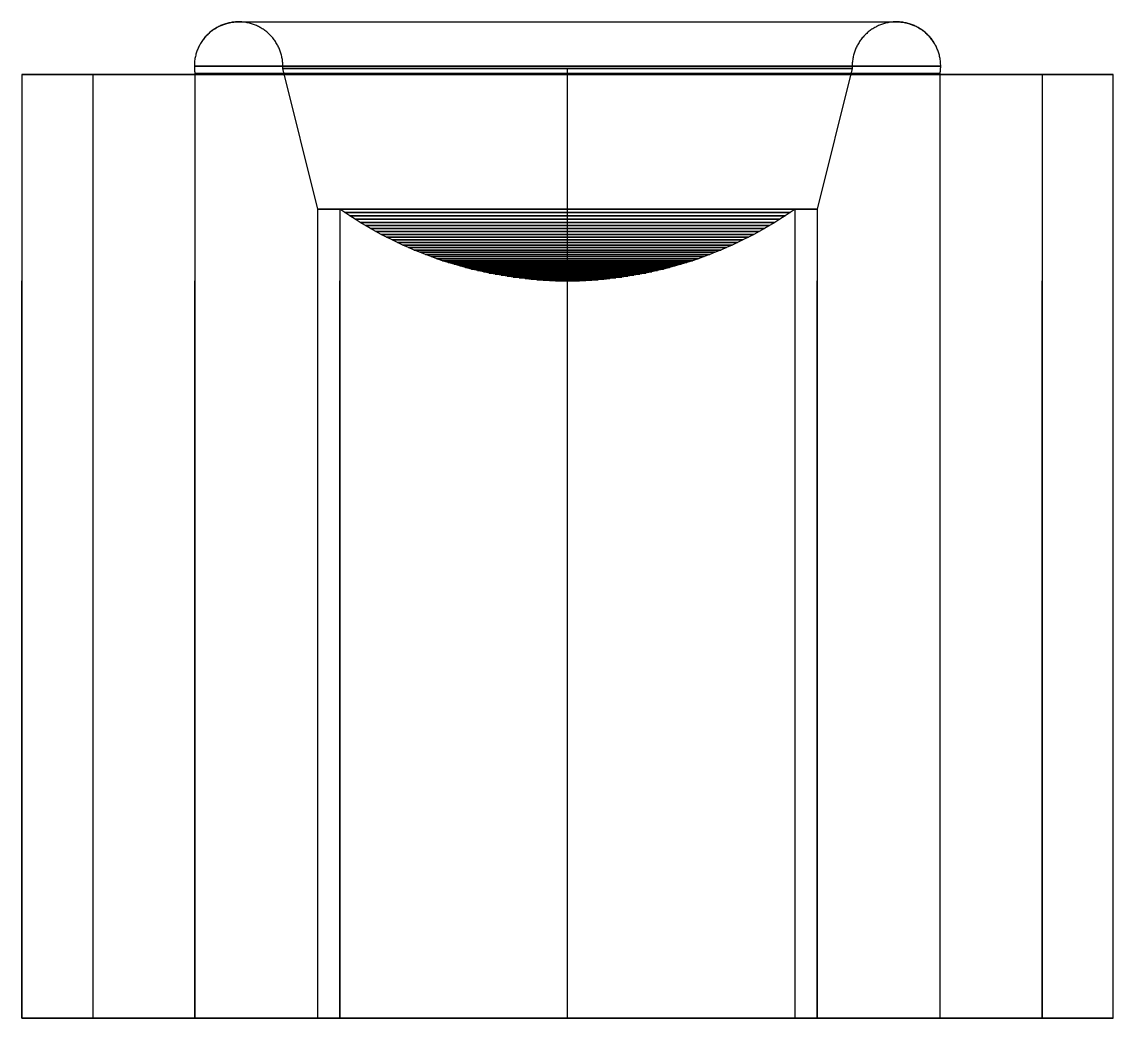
# Model space of a CAD drawing. Header units: inches. Extents: x -936 to 127, y -932 to 840.
# Drawn here: x -805.8 to -514.5, y -932.1 to -666.1 of the extents above; entities that cross this region are included whole.
import ezdxf

# ---------------------------------------------------------------- set-up
doc = ezdxf.new("R2010")
doc.units = ezdxf.units.IN
doc.header["$MEASUREMENT"] = 0

# ---------------------------------------------------------------- blocks, each defined once
blk = doc.blocks.new('A$C220E3DB9')
at = {"linetype": 'Continuous', "extrusion": (2.43682e-22, 1, 5.22872e-06)}
for p, q in [((317.13, 19.15), (307.76, 56.72)), ((383.78, 19.15), (383.78, 56.72)), ((459.8, 56.72), (450.43, 19.15)), ((238.11, 55.12), (238.11, -196.85)), ((257.11, 55.12), (238.11, 55.12)), ((257.11, -196.85), (257.11, 55.12)), ((284.33, 55.33), (284.33, -196.85)), ((483.23, -196.85), (483.23, 55.33)), ((529.45, 55.12), (510.45, 55.12)), ((510.45, 55.12), (510.45, -196.85)), ((529.45, -196.85), (529.45, 55.12)), ((317.13, -196.85), (317.13, 19.15)), ((324.37, 18.24), (323.04, 19.15)), ((323.04, 19.15), (323.04, -196.85)), ((325.71, 17.34), (324.37, 18.24)), ((383.78, 18.24), (383.78, 19.15)), ((383.78, 17.34), (383.78, 18.24)), ((443.19, 18.24), (441.85, 17.34)), ((444.53, 19.15), (443.19, 18.24)), ((444.53, -196.85), (444.53, 19.15)), ((450.43, 19.15), (450.43, -196.85)), ((327.07, 16.46), (325.71, 17.34)), ((328.45, 15.61), (327.07, 16.46)), ((329.83, 14.77), (328.45, 15.61)), ((331.23, 13.96), (329.83, 14.77)), ((383.78, 16.46), (383.78, 17.34)), ((383.78, 15.61), (383.78, 16.46)), ((383.78, 14.77), (383.78, 15.61)), ((383.78, 13.96), (383.78, 14.77)), ((437.73, 14.77), (436.33, 13.96)), ((439.12, 15.61), (437.73, 14.77)), ((440.49, 16.46), (439.12, 15.61)), ((441.85, 17.34), (440.49, 16.46)), ((332.64, 13.17), (331.23, 13.96)), ((334.06, 12.4), (332.64, 13.17)), ((335.5, 11.65), (334.06, 12.4)), ((383.78, 13.17), (383.78, 13.96)), ((383.78, 12.4), (383.78, 13.17)), ((383.78, 11.65), (383.78, 12.4)), ((433.5, 12.4), (432.07, 11.65)), ((434.92, 13.17), (433.5, 12.4)), ((436.33, 13.96), (434.92, 13.17)), ((336.94, 10.92), (335.5, 11.65)), ((338.4, 10.22), (336.94, 10.92)), ((339.86, 9.54), (338.4, 10.22)), ((341.34, 8.88), (339.86, 9.54)), ((342.83, 8.24), (341.34, 8.88)), ((383.78, 10.92), (383.78, 11.65)), ((383.78, 10.22), (383.78, 10.92)), ((383.78, 9.54), (383.78, 10.22)), ((383.78, 8.88), (383.78, 9.54)), ((383.78, 8.24), (383.78, 8.88)), ((426.22, 8.88), (424.74, 8.24)), ((427.7, 9.54), (426.22, 8.88)), ((429.17, 10.22), (427.7, 9.54)), ((430.62, 10.92), (429.17, 10.22)), ((432.07, 11.65), (430.62, 10.92)), ((344.32, 7.63), (342.83, 8.24)), ((345.83, 7.03), (344.32, 7.63)), ((347.34, 6.47), (345.83, 7.03)), ((348.86, 5.92), (347.34, 6.47)), ((350.4, 5.4), (348.86, 5.92)), ((383.78, 7.63), (383.78, 8.24)), ((383.78, 7.03), (383.78, 7.63)), ((383.78, 6.47), (383.78, 7.03)), ((383.78, 5.92), (383.78, 6.47)), ((383.78, 5.4), (383.78, 5.92)), ((418.7, 5.92), (417.17, 5.4)), ((420.22, 6.47), (418.7, 5.92)), ((421.73, 7.03), (420.22, 6.47)), ((423.24, 7.63), (421.73, 7.03)), ((424.74, 8.24), (423.24, 7.63)), ((351.93, 4.9), (350.4, 5.4)), ((353.48, 4.43), (351.93, 4.9)), ((355.03, 3.98), (353.48, 4.43)), ((356.59, 3.55), (355.03, 3.98)), ((358.16, 3.15), (356.59, 3.55)), ((359.73, 2.77), (358.16, 3.15)), ((383.78, 4.9), (383.78, 5.4)), ((383.78, 4.43), (383.78, 4.9)), ((383.78, 3.98), (383.78, 4.43)), ((383.78, 3.55), (383.78, 3.98)), ((383.78, 3.15), (383.78, 3.55)), ((383.78, 2.77), (383.78, 3.15)), ((409.4, 3.15), (407.83, 2.77)), ((410.97, 3.55), (409.4, 3.15)), ((412.53, 3.98), (410.97, 3.55)), ((414.08, 4.43), (412.53, 3.98)), ((415.63, 4.9), (414.08, 4.43)), ((417.17, 5.4), (415.63, 4.9)), ((284.33, -196.85), (284.33, 0)), ((317.13, -196.85), (317.13, 0)), ((323.04, -196.85), (323.04, 0)), ((361.31, 2.41), (359.73, 2.77)), ((362.89, 2.08), (361.31, 2.41)), ((364.48, 1.77), (362.89, 2.08)), ((366.07, 1.49), (364.48, 1.77)), ((367.67, 1.23), (366.07, 1.49)), ((369.27, 1), (367.67, 1.23)), ((370.87, 0.79), (369.27, 1)), ((372.48, 0.6), (370.87, 0.79)), ((378.93, 0.11), (377.32, 0.2)), ((380.55, 0.05), (378.93, 0.11)), ((382.16, 0.01), (380.55, 0.05)), ((383.78, 0), (382.16, 0.01)), ((383.78, 2.41), (383.78, 2.77)), ((383.78, 2.08), (383.78, 2.41)), ((383.78, 1.77), (383.78, 2.08)), ((383.78, 1.49), (383.78, 1.77)), ((383.78, 1.23), (383.78, 1.49)), ((383.78, 1), (383.78, 1.23)), ((383.78, 0.79), (383.78, 1)), ((383.78, 0.6), (383.78, 0.79)), ((383.78, 0.44), (383.78, 0.6)), ((383.78, 0.31), (383.78, 0.44)), ((383.78, 0.2), (383.78, 0.31)), ((383.78, 0.11), (383.78, 0.2)), ((383.78, 0.05), (383.78, 0.11)), ((383.78, 0.01), (383.78, 0.05)), ((385.4, 0.01), (383.78, 0)), ((383.78, 0.01), (383.78, 0)), ((387.02, 0.05), (385.4, 0.01)), ((388.63, 0.11), (387.02, 0.05)), ((390.25, 0.2), (388.63, 0.11)), ((396.69, 0.79), (395.08, 0.6)), ((398.29, 1), (396.69, 0.79)), ((399.89, 1.23), (398.29, 1)), ((401.49, 1.49), (399.89, 1.23)), ((403.08, 1.77), (401.49, 1.49)), ((404.67, 2.08), (403.08, 1.77)), ((406.25, 2.41), (404.67, 2.08)), ((407.83, 2.77), (406.25, 2.41)), ((444.53, -196.85), (444.53, 0)), ((450.43, -196.85), (450.43, 0)), ((483.23, -196.85), (483.23, 0)), ((238.11, -196.85), (238.11, 0)), ((257.11, -196.85), (257.11, 0)), ((383.78, -196.85), (383.78, 0)), ((510.45, -196.85), (510.45, 0)), ((529.45, -196.85), (529.45, 0)), ((238.11, -196.85), (257.11, -196.85)), ((284.33, -196.85), (317.13, -196.85)), ((323.04, -196.85), (444.53, -196.85)), ((450.43, -196.85), (483.23, -196.85)), ((510.45, -196.85), (529.45, -196.85))]:
    blk.add_line(p, q, dxfattribs=at)
at = {"linetype": 'Continuous', "extrusion": (5.03722e-22, 1.30775e-11, -1)}
blk.add_ellipse((383.78, 57.35), major_axis=(-99.62, 0), ratio=0.000005, start_param=0.000003, end_param=0.703037, dxfattribs=at)
at = {"linetype": 'Continuous'}
for centre, major_axis, start_param, end_param in [((383.78, 57.35), (-99.62, 0), -0.703037, -0.000003), ((383.78, 56.72), (-76.02, 0), -1.570796, -0.000004), ((383.78, 57.35), (76, 0), 0.000004, 3.141589), ((383.78, 57.35), (-99.62, 0), -2.438556, -0.703037), ((383.78, 56.72), (76.02, 0), 0.000004, 1.570796), ((383.78, 57.35), (99.62, 0), 0.000003, 0.703037), ((383.78, 55.12), (-145.67, 0), -0.819367, -0.000002), ((383.78, 55.12), (-126.67, 0), -0.668003, -0.000002), ((383.78, 55.33), (-99.45, 0), -0.706085, -0.000003), ((383.78, 55.12), (-126.67, 0), -1.570796, -0.668003), ((383.78, 55.12), (-145.67, 0), -2.322226, -0.819367), ((383.78, 55.33), (-99.45, 0), -2.435508, -0.706085), ((383.78, 55.12), (-126.67, 0), -2.47359, -1.570796), ((383.78, 55.33), (99.45, 0), 0.000003, 0.706085), ((383.78, 55.12), (145.67, 0), 0.000002, 0.819367), ((383.78, 55.12), (126.67, 0), 0.000002, 0.668003), ((383.78, 19.15), (-66.65, 0), -1.570796, -0.000002), ((383.78, 19.15), (-60.74, 0), -1.570796, -0.000002), ((383.78, 18.24), (-59.41, 0), -1.570796, -0.000002), ((383.78, 19.15), (60.74, 0), 0.000002, 1.570796), ((383.78, 19.15), (66.65, 0), 0.000002, 1.570796), ((383.78, 18.24), (59.41, 0), 0.000002, 1.570796), ((383.78, 17.34), (-58.07, 0), -1.570796, -0.000002), ((383.78, 16.46), (-56.71, 0), -1.570796, -0.000002), ((383.78, 15.61), (-55.34, 0), -1.570796, -0.000001), ((383.78, 14.77), (-53.95, 0), -1.570796, -0.000001), ((383.78, 17.34), (58.07, 0), 0.000002, 1.570796), ((383.78, 16.46), (56.71, 0), 0.000002, 1.570796), ((383.78, 15.61), (55.34, 0), 0.000001, 1.570796), ((383.78, 14.77), (53.95, 0), 0.000001, 1.570796), ((383.78, 13.96), (-52.55, 0), -1.570796, -0.000001), ((383.78, 13.17), (-51.14, 0), -1.570796, -0.000001), ((383.78, 12.4), (-49.72, 0), -1.570796, -0.000001), ((383.78, 13.96), (52.55, 0), 0.000001, 1.570796), ((383.78, 13.17), (51.14, 0), 0.000001, 1.570796), ((383.78, 12.4), (49.72, 0), 0.000001, 1.570796), ((383.78, 11.65), (-48.29, 0), -1.570796, -0.000001), ((383.78, 10.92), (-46.84, 0), -1.570796, -0.000001), ((383.78, 10.22), (-45.38, 0), -1.570796, -0.000001), ((383.78, 9.54), (-43.92, 0), -1.570796, -0.000001), ((383.78, 8.88), (-42.44, 0), -1.570796, -0.000001), ((383.78, 11.65), (48.29, 0), 0.000001, 1.570796), ((383.78, 10.92), (46.84, 0), 0.000001, 1.570796), ((383.78, 10.22), (45.38, 0), 0.000001, 1.570796), ((383.78, 9.54), (43.92, 0), 0.000001, 1.570796), ((383.78, 8.88), (42.44, 0), 0.000001, 1.570796), ((383.78, 8.24), (-40.95, 0), -1.570796, -0.000001), ((383.78, 7.63), (-39.46, 0), -1.570796, -0.000001), ((383.78, 7.03), (-37.95, 0), -1.570796, -0.000001), ((383.78, 6.47), (-36.44, 0), -1.570796, -0.000001), ((383.78, 5.92), (-34.92, 0), -1.570796, -0.000001), ((383.78, 8.24), (40.95, 0), 0.000001, 1.570796), ((383.78, 7.63), (39.46, 0), 0.000001, 1.570796), ((383.78, 7.03), (37.95, 0), 0.000001, 1.570796), ((383.78, 6.47), (36.44, 0), 0.000001, 1.570796), ((383.78, 5.92), (34.92, 0), 0.000001, 1.570796), ((383.78, 5.4), (-33.39, 0), -1.570796, -0.000001), ((383.78, 4.9), (-31.85, 0), -1.570796, -0.000001), ((383.78, 4.43), (-30.3, 0), -1.570796, -0.000001), ((383.78, 3.98), (-28.75, 0), -1.570796, -0.000001), ((383.78, 3.55), (-27.19, 0), -1.570796, -0.000001), ((383.78, 3.15), (-25.62, 0), -1.570796, -0.000001), ((383.78, 5.4), (33.39, 0), 0.000001, 1.570796), ((383.78, 4.9), (31.85, 0), 0.000001, 1.570796), ((383.78, 4.43), (30.3, 0), 0.000001, 1.570796), ((383.78, 3.98), (28.75, 0), 0.000001, 1.570796), ((383.78, 3.55), (27.19, 0), 0.000001, 1.570796), ((383.78, 3.15), (25.62, 0), 0.000001, 1.570796), ((383.78, 2.77), (-24.05, 0), -1.570796, -0.000001), ((383.78, 2.41), (-22.47, 0), -1.570796, -0.000001), ((383.78, 2.08), (-20.89, 0), -1.570796, -0.000001), ((383.78, 1.77), (-19.3, 0), -1.570796, 0), ((383.78, 1.49), (-17.71, 0), -1.570796, 0), ((383.78, 1.23), (-16.11, 0), -1.570796, 0), ((383.78, 1), (-14.51, 0), -1.570796, 0), ((383.78, 0.79), (-12.91, 0), -1.570796, 0), ((383.78, 0.6), (-11.3, 0), -1.570796, 0), ((383.78, 0.44), (-9.69, 0), -1.570796, 0), ((383.78, 0.31), (-8.08, 0), -1.570796, 0), ((383.78, 0.2), (-6.47, 0), -1.570796, 0), ((383.78, 0.11), (-4.85, 0), -1.570796, 0), ((383.78, 0.11), (-4.85, 0), 6.075525, 6.283185), ((383.78, 0.05), (-3.23, 0), -1.570796, 0), ((383.78, 0.05), (-3.23, 0), 5.968838, 6.283185), ((383.78, 0.01), (-1.62, 0), -1.570796, 0), ((383.78, 0.01), (-1.62, 0), 5.616583, 6.283185), ((383.78, 2.77), (24.05, 0), 0.000001, 1.570796), ((383.78, 2.41), (22.47, 0), 0.000001, 1.570796), ((383.78, 2.08), (20.89, 0), 0.000001, 1.570796), ((383.78, 1.77), (19.3, 0), 0, 1.570796), ((383.78, 1.49), (17.71, 0), 0, 1.570796), ((383.78, 1.23), (16.11, 0), 0, 1.570796), ((383.78, 1), (14.51, 0), 0, 1.570796), ((383.78, 0.79), (12.91, 0), 0, 1.570796), ((383.78, 0.6), (11.3, 0), 0, 1.570796), ((383.78, 0.44), (9.69, 0), 0, 1.570796), ((383.78, 0.31), (8.08, 0), 0, 1.570796), ((383.78, 0.2), (6.47, 0), 0, 1.570796), ((383.78, 0.11), (4.85, 0), 0, 1.570796), ((383.78, 0.05), (3.23, 0), 0, 1.570796), ((383.78, 0.01), (1.62, 0), 0, 1.570796), ((383.78, 0.01), (-1.62, 0), 3.141593, 3.808195), ((383.78, 0.05), (-3.23, 0), 3.141593, 3.45594), ((383.78, 0.11), (-4.85, 0), 3.141593, 3.349253), ((383.78, -196.85), (-145.67, 0), -0.516416, 0.000007), ((383.78, -196.85), (-126.67, 0), -0.668003, 0.000008), ((383.78, -196.85), (-145.67, 0), -1.570796, -0.516416), ((383.78, -196.85), (-99.45, 0), -0.836296, 0.00001), ((383.78, -196.85), (-126.67, 0), -2.47359, -0.668003), ((383.78, -196.85), (-66.65, 0), -0.424133, 0.000015), ((383.78, -196.85), (-99.45, 0), -1.570796, -0.836296), ((383.78, -196.85), (-60.74, 0), -1.570796, 0.000017), ((383.78, -196.85), (-66.65, 0), -2.717459, -0.424133), ((383.78, -196.85), (60.74, 0), -0.000017, 1.570796), ((383.78, -196.85), (-99.45, 0), -2.305297, -1.570796), ((383.78, -196.85), (-145.67, 0), -2.625177, -1.570796), ((383.78, -196.85), (66.65, 0), -0.000015, 0.424133), ((383.78, -196.85), (99.45, 0), -0.00001, 0.836296), ((383.78, -196.85), (126.67, 0), -0.000008, 0.668003), ((383.78, -196.85), (145.67, 0), -0.000007, 0.516416)]:
    blk.add_ellipse(centre, major_axis=major_axis, ratio=0.000005, start_param=start_param, end_param=end_param, dxfattribs=at)
at = {"linetype": 'Continuous', "extrusion": (-9.75015e-23, 5.97532e-12, -1)}
blk.add_ellipse((383.78, 56.72), major_axis=(-76.02, 0), ratio=0.000005, start_param=0.000004, end_param=3.141589, dxfattribs=at)
at = {"linetype": 'Continuous', "extrusion": (-2.01644e-22, -2.50691e-11, -1)}
blk.add_ellipse((383.78, 57.35), major_axis=(-76, 0), ratio=0.000005, start_param=0.000004, end_param=3.141589, dxfattribs=at)
at = {"linetype": 'Continuous', "extrusion": (-1.58276e-16, 8.39764e-12, -1)}
blk.add_ellipse((383.78, 57.35), major_axis=(99.62, 0), ratio=0.000005, start_param=-2.438556, end_param=-0.703037, dxfattribs=at)
at = {"linetype": 'Continuous', "extrusion": (2.15507e-16, 2.04948e-12, -1)}
blk.add_ellipse((383.78, 57.35), major_axis=(99.62, 0), ratio=0.000005, start_param=-0.703037, end_param=-0.000003, dxfattribs=at)
at = {"linetype": 'Continuous', "extrusion": (9.2097e-23, 2.3861e-11, -1)}
blk.add_ellipse((383.78, 55.12), major_axis=(-145.67, 0), ratio=0.000005, start_param=0.000002, end_param=0.819367, dxfattribs=at)
at = {"linetype": 'Continuous', "extrusion": (-5.78826e-22, -4.72715e-12, -1)}
blk.add_ellipse((383.78, 55.12), major_axis=(-126.67, 0), ratio=0.000005, start_param=0.000002, end_param=0.668003, dxfattribs=at)
at = {"linetype": 'Continuous', "extrusion": (6.5663e-22, 2.73389e-11, -1)}
blk.add_ellipse((383.78, 55.33), major_axis=(-99.45, 0), ratio=0.000005, start_param=0.000003, end_param=0.706085, dxfattribs=at)
at = {"linetype": 'Continuous', "extrusion": (-3.27052e-17, 2.6065e-11, -1)}
blk.add_ellipse((383.78, 55.12), major_axis=(145.67, 0), ratio=0.000005, start_param=-2.322226, end_param=-1.570796, dxfattribs=at)
at = {"linetype": 'Continuous', "extrusion": (2.06753e-17, 2.55285e-11, -1)}
blk.add_ellipse((383.78, 55.12), major_axis=(126.67, 0), ratio=0.000005, start_param=-2.47359, end_param=-0.668003, dxfattribs=at)
at = {"linetype": 'Continuous', "extrusion": (1.2802e-16, -7.75764e-12, -1)}
blk.add_ellipse((383.78, 55.33), major_axis=(99.45, 0), ratio=0.000005, start_param=-2.435508, end_param=-1.570796, dxfattribs=at)
at = {"linetype": 'Continuous', "extrusion": (-8.13779e-33, 2.7339e-11, -1)}
blk.add_ellipse((383.78, 55.33), major_axis=(99.45, 0), ratio=0.000005, start_param=-1.570796, end_param=-0.706085, dxfattribs=at)
at = {"linetype": 'Continuous', "extrusion": (4.32889e-32, 2.3861e-11, -1)}
blk.add_ellipse((383.78, 55.12), major_axis=(145.67, 0), ratio=0.000005, start_param=-1.570796, end_param=-0.819367, dxfattribs=at)
at = {"linetype": 'Continuous', "extrusion": (-6.99804e-17, -1.38821e-11, -1)}
blk.add_ellipse((383.78, 55.33), major_axis=(99.45, 0), ratio=0.000005, start_param=-0.706085, end_param=-0.000003, dxfattribs=at)
at = {"linetype": 'Continuous', "extrusion": (-3.63968e-17, 2.78572e-11, -1)}
blk.add_ellipse((383.78, 55.12), major_axis=(145.67, 0), ratio=0.000005, start_param=-0.819367, end_param=-0.000002, dxfattribs=at)
at = {"linetype": 'Continuous', "extrusion": (-5.04234e-17, 1.84207e-11, -1)}
blk.add_ellipse((383.78, 55.12), major_axis=(126.67, 0), ratio=0.000005, start_param=-0.668003, end_param=-0.000002, dxfattribs=at)
at = {"linetype": 'Continuous', "extrusion": (4.84133e-22, 4.63933e-11, -1)}
blk.add_ellipse((383.78, 19.15), major_axis=(-66.65, 0), ratio=0.000005, start_param=0.000002, end_param=1.570796, dxfattribs=at)
at = {"linetype": 'Continuous', "extrusion": (4.71689e-23, -7.04134e-12, -1)}
blk.add_ellipse((383.78, 19.15), major_axis=(-60.74, 0), ratio=0.000005, start_param=0.000002, end_param=1.570796, dxfattribs=at)
at = {"linetype": 'Continuous', "extrusion": (3.48478e-22, 2.27102e-11, -1)}
blk.add_ellipse((383.78, 18.24), major_axis=(-59.41, 0), ratio=0.000005, start_param=0.000002, end_param=1.570796, dxfattribs=at)
at = {"linetype": 'Continuous', "extrusion": (2.18432e-32, -7.04128e-12, -1)}
blk.add_ellipse((383.78, 19.15), major_axis=(60.74, 0), ratio=0.000005, start_param=-1.570796, end_param=-0.000002, dxfattribs=at)
at = {"linetype": 'Continuous', "extrusion": (-2.45395e-32, 4.63933e-11, -1)}
blk.add_ellipse((383.78, 19.15), major_axis=(66.65, 0), ratio=0.000005, start_param=-1.570796, end_param=-0.000002, dxfattribs=at)
at = {"linetype": 'Continuous', "extrusion": (-2.79345e-32, 2.27103e-11, -1)}
blk.add_ellipse((383.78, 18.24), major_axis=(59.41, 0), ratio=0.000005, start_param=-1.570796, end_param=-0.000002, dxfattribs=at)
at = {"linetype": 'Continuous', "extrusion": (3.13398e-22, 2.30794e-11, -1)}
blk.add_ellipse((383.78, 17.34), major_axis=(-58.07, 0), ratio=0.000005, start_param=0.000002, end_param=1.570796, dxfattribs=at)
at = {"linetype": 'Continuous', "extrusion": (-1.17681e-22, 2.09132e-11, -1)}
blk.add_ellipse((383.78, 16.46), major_axis=(-56.71, 0), ratio=0.000005, start_param=0.000002, end_param=1.570796, dxfattribs=at)
at = {"linetype": 'Continuous', "extrusion": (-1.86937e-22, -3.13808e-12, -1)}
blk.add_ellipse((383.78, 15.61), major_axis=(-55.34, 0), ratio=0.000005, start_param=0.000001, end_param=1.570796, dxfattribs=at)
at = {"linetype": 'Continuous', "extrusion": (2.10612e-22, 3.06378e-11, -1)}
blk.add_ellipse((383.78, 14.77), major_axis=(-53.95, 0), ratio=0.000005, start_param=0.000001, end_param=1.570796, dxfattribs=at)
at = {"linetype": 'Continuous', "extrusion": (-7.88558e-33, 2.30795e-11, -1)}
blk.add_ellipse((383.78, 17.34), major_axis=(58.07, 0), ratio=0.000005, start_param=-1.570796, end_param=-0.000002, dxfattribs=at)
at = {"linetype": 'Continuous', "extrusion": (3.77764e-32, 2.09133e-11, -1)}
blk.add_ellipse((383.78, 16.46), major_axis=(56.71, 0), ratio=0.000005, start_param=-1.570796, end_param=-0.000002, dxfattribs=at)
at = {"linetype": 'Continuous', "extrusion": (2.89125e-32, -3.13803e-12, -1)}
blk.add_ellipse((383.78, 15.61), major_axis=(55.34, 0), ratio=0.000005, start_param=-1.570796, end_param=-0.000001, dxfattribs=at)
at = {"linetype": 'Continuous', "extrusion": (4.62434e-32, 3.06378e-11, -1)}
blk.add_ellipse((383.78, 14.77), major_axis=(53.95, 0), ratio=0.000005, start_param=-1.570796, end_param=-0.000001, dxfattribs=at)
at = {"linetype": 'Continuous', "extrusion": (-1.21985e-22, 3.8343e-12, -1)}
blk.add_ellipse((383.78, 13.96), major_axis=(-52.55, 0), ratio=0.000005, start_param=0.000001, end_param=1.570796, dxfattribs=at)
at = {"linetype": 'Continuous', "extrusion": (-1.02635e-22, -2.05831e-12, -1)}
blk.add_ellipse((383.78, 13.17), major_axis=(-51.14, 0), ratio=0.000005, start_param=0.000001, end_param=1.570796, dxfattribs=at)
at = {"linetype": 'Continuous', "extrusion": (-1.62363e-22, -5.34044e-12, -1)}
blk.add_ellipse((383.78, 12.4), major_axis=(-49.72, 0), ratio=0.000005, start_param=0.000001, end_param=1.570796, dxfattribs=at)
at = {"linetype": 'Continuous', "extrusion": (-6.75315e-33, 3.83435e-12, -1)}
blk.add_ellipse((383.78, 13.96), major_axis=(52.55, 0), ratio=0.000005, start_param=-1.570796, end_param=-0.000001, dxfattribs=at)
at = {"linetype": 'Continuous', "extrusion": (-1.7634e-32, -2.05826e-12, -1)}
blk.add_ellipse((383.78, 13.17), major_axis=(51.14, 0), ratio=0.000005, start_param=-1.570796, end_param=-0.000001, dxfattribs=at)
at = {"linetype": 'Continuous', "extrusion": (2.14721e-32, -5.3404e-12, -1)}
blk.add_ellipse((383.78, 12.4), major_axis=(49.72, 0), ratio=0.000005, start_param=-1.570796, end_param=-0.000001, dxfattribs=at)
at = {"linetype": 'Continuous', "extrusion": (1.75129e-22, 3.01326e-11, -1)}
blk.add_ellipse((383.78, 11.65), major_axis=(-48.29, 0), ratio=0.000005, start_param=0.000001, end_param=1.570796, dxfattribs=at)
at = {"linetype": 'Continuous', "extrusion": (1.01231e-22, 2.92254e-11, -1)}
blk.add_ellipse((383.78, 10.92), major_axis=(-46.84, 0), ratio=0.000005, start_param=0.000001, end_param=1.570796, dxfattribs=at)
at = {"linetype": 'Continuous', "extrusion": (1.18149e-22, 2.72888e-11, -1)}
blk.add_ellipse((383.78, 10.22), major_axis=(-45.38, 0), ratio=0.000005, start_param=0.000001, end_param=1.570796, dxfattribs=at)
at = {"linetype": 'Continuous', "extrusion": (-6.23294e-23, 2.7606e-12, -1)}
blk.add_ellipse((383.78, 9.54), major_axis=(-43.92, 0), ratio=0.000005, start_param=0.000001, end_param=1.570796, dxfattribs=at)
at = {"linetype": 'Continuous', "extrusion": (1.05305e-22, -4.58206e-12, -1)}
blk.add_ellipse((383.78, 8.88), major_axis=(-42.44, 0), ratio=0.000005, start_param=0.000001, end_param=1.570796, dxfattribs=at)
at = {"linetype": 'Continuous', "extrusion": (-1.50847e-32, 3.01326e-11, -1)}
blk.add_ellipse((383.78, 11.65), major_axis=(48.29, 0), ratio=0.000005, start_param=-1.570796, end_param=-0.000001, dxfattribs=at)
at = {"linetype": 'Continuous', "extrusion": (3.47466e-32, 2.92255e-11, -1)}
blk.add_ellipse((383.78, 10.92), major_axis=(46.84, 0), ratio=0.000005, start_param=-1.570796, end_param=-0.000001, dxfattribs=at)
at = {"linetype": 'Continuous', "extrusion": (-1.49965e-32, 2.72888e-11, -1)}
blk.add_ellipse((383.78, 10.22), major_axis=(45.38, 0), ratio=0.000005, start_param=-1.570796, end_param=-0.000001, dxfattribs=at)
at = {"linetype": 'Continuous', "extrusion": (2.54827e-32, 2.76064e-12, -1)}
blk.add_ellipse((383.78, 9.54), major_axis=(43.92, 0), ratio=0.000005, start_param=-1.570796, end_param=-0.000001, dxfattribs=at)
at = {"linetype": 'Continuous', "extrusion": (1.35e-32, -4.58202e-12, -1)}
blk.add_ellipse((383.78, 8.88), major_axis=(42.44, 0), ratio=0.000005, start_param=-1.570796, end_param=-0.000001, dxfattribs=at)
at = {"linetype": 'Continuous', "extrusion": (2.50339e-23, -1.52763e-11, -1)}
blk.add_ellipse((383.78, 8.24), major_axis=(-40.95, 0), ratio=0.000005, start_param=0.000001, end_param=1.570796, dxfattribs=at)
at = {"linetype": 'Continuous', "extrusion": (9.26732e-23, 1.62361e-11, -1)}
blk.add_ellipse((383.78, 7.63), major_axis=(-39.46, 0), ratio=0.000005, start_param=0.000001, end_param=1.570796, dxfattribs=at)
at = {"linetype": 'Continuous', "extrusion": (1.08833e-23, -1.7722e-13, -1)}
blk.add_ellipse((383.78, 7.03), major_axis=(-37.95, 0), ratio=0.000005, start_param=0.000001, end_param=1.570796, dxfattribs=at)
at = {"linetype": 'Continuous', "extrusion": (-1.17147e-22, -2.00883e-11, -1)}
blk.add_ellipse((383.78, 6.47), major_axis=(-36.44, 0), ratio=0.000005, start_param=0.000001, end_param=1.570796, dxfattribs=at)
at = {"linetype": 'Continuous', "extrusion": (-8.57337e-24, 8.91928e-12, -1)}
blk.add_ellipse((383.78, 5.92), major_axis=(-34.92, 0), ratio=0.000005, start_param=0.000001, end_param=1.570796, dxfattribs=at)
at = {"linetype": 'Continuous', "extrusion": (4.77455e-32, -1.52762e-11, -1)}
blk.add_ellipse((383.78, 8.24), major_axis=(40.95, 0), ratio=0.000005, start_param=-1.570796, end_param=-0.000001, dxfattribs=at)
at = {"linetype": 'Continuous', "extrusion": (1.76473e-32, 1.62362e-11, -1)}
blk.add_ellipse((383.78, 7.63), major_axis=(39.46, 0), ratio=0.000005, start_param=-1.570796, end_param=-0.000001, dxfattribs=at)
at = {"linetype": 'Continuous', "extrusion": (2.71909e-32, -1.77185e-13, -1)}
blk.add_ellipse((383.78, 7.03), major_axis=(37.95, 0), ratio=0.000005, start_param=-1.570796, end_param=-0.000001, dxfattribs=at)
at = {"linetype": 'Continuous', "extrusion": (2.21818e-32, -2.00883e-11, -1)}
blk.add_ellipse((383.78, 6.47), major_axis=(36.44, 0), ratio=0.000005, start_param=-1.570796, end_param=-0.000001, dxfattribs=at)
at = {"linetype": 'Continuous', "extrusion": (-2.75019e-33, 8.91931e-12, -1)}
blk.add_ellipse((383.78, 5.92), major_axis=(34.92, 0), ratio=0.000005, start_param=-1.570796, end_param=-0.000001, dxfattribs=at)
at = {"linetype": 'Continuous', "extrusion": (-1.8332e-22, -1.36353e-11, -1)}
blk.add_ellipse((383.78, 5.4), major_axis=(-33.39, 0), ratio=0.000005, start_param=0.000001, end_param=1.570796, dxfattribs=at)
at = {"linetype": 'Continuous', "extrusion": (6.73231e-23, 6.08778e-12, -1)}
blk.add_ellipse((383.78, 4.9), major_axis=(-31.85, 0), ratio=0.000005, start_param=0.000001, end_param=1.570796, dxfattribs=at)
at = {"linetype": 'Continuous', "extrusion": (2.25461e-23, 1.92375e-12, -1)}
blk.add_ellipse((383.78, 4.43), major_axis=(-30.3, 0), ratio=0.000005, start_param=0.000001, end_param=1.570796, dxfattribs=at)
at = {"linetype": 'Continuous', "extrusion": (-4.53717e-23, -1.16697e-11, -1)}
blk.add_ellipse((383.78, 3.98), major_axis=(-28.75, 0), ratio=0.000005, start_param=0.000001, end_param=1.570796, dxfattribs=at)
at = {"linetype": 'Continuous', "extrusion": (-4.82734e-23, -1.6636e-11, -1)}
blk.add_ellipse((383.78, 3.55), major_axis=(-27.19, 0), ratio=0.000005, start_param=0.000001, end_param=1.570796, dxfattribs=at)
at = {"linetype": 'Continuous', "extrusion": (-4.95292e-24, 9.80179e-12, -1)}
blk.add_ellipse((383.78, 3.15), major_axis=(-25.62, 0), ratio=0.000005, start_param=0.000001, end_param=1.570796, dxfattribs=at)
at = {"linetype": 'Continuous', "extrusion": (-1.53817e-32, -1.36353e-11, -1)}
blk.add_ellipse((383.78, 5.4), major_axis=(33.39, 0), ratio=0.000005, start_param=-1.570796, end_param=-0.000001, dxfattribs=at)
at = {"linetype": 'Continuous', "extrusion": (2.35481e-32, 6.08781e-12, -1)}
blk.add_ellipse((383.78, 4.9), major_axis=(31.85, 0), ratio=0.000005, start_param=-1.570796, end_param=-0.000001, dxfattribs=at)
at = {"linetype": 'Continuous', "extrusion": (4.88561e-32, 1.92377e-12, -1)}
blk.add_ellipse((383.78, 4.43), major_axis=(30.3, 0), ratio=0.000005, start_param=-1.570796, end_param=-0.000001, dxfattribs=at)
at = {"linetype": 'Continuous', "extrusion": (1.74518e-32, -1.16696e-11, -1)}
blk.add_ellipse((383.78, 3.98), major_axis=(28.75, 0), ratio=0.000005, start_param=-1.570796, end_param=-0.000001, dxfattribs=at)
at = {"linetype": 'Continuous', "extrusion": (1.94304e-32, -1.6636e-11, -1)}
blk.add_ellipse((383.78, 3.55), major_axis=(27.19, 0), ratio=0.000005, start_param=-1.570796, end_param=-0.000001, dxfattribs=at)
at = {"linetype": 'Continuous', "extrusion": (-2.18702e-32, 9.80182e-12, -1)}
blk.add_ellipse((383.78, 3.15), major_axis=(25.62, 0), ratio=0.000005, start_param=-1.570796, end_param=-0.000001, dxfattribs=at)
at = {"linetype": 'Continuous', "extrusion": (-7.87509e-23, -1.63021e-11, -1)}
blk.add_ellipse((383.78, 2.77), major_axis=(-24.05, 0), ratio=0.000005, start_param=0.000001, end_param=1.570796, dxfattribs=at)
at = {"linetype": 'Continuous', "extrusion": (1.01233e-23, -2.06746e-11, -1)}
blk.add_ellipse((383.78, 2.41), major_axis=(-22.47, 0), ratio=0.000005, start_param=0.000001, end_param=1.570796, dxfattribs=at)
at = {"linetype": 'Continuous', "extrusion": (1.56465e-22, 2.86621e-11, -1)}
blk.add_ellipse((383.78, 2.08), major_axis=(-20.89, 0), ratio=0.000005, start_param=0.000001, end_param=1.570796, dxfattribs=at)
at = {"linetype": 'Continuous', "extrusion": (4.95718e-23, 3.37533e-11, -1)}
blk.add_ellipse((383.78, 1.77), major_axis=(-19.3, 0), ratio=0.000005, start_param=0, end_param=1.570796, dxfattribs=at)
at = {"linetype": 'Continuous', "extrusion": (4.46465e-23, 1.53123e-11, -1)}
blk.add_ellipse((383.78, 1.49), major_axis=(-17.71, 0), ratio=0.000005, start_param=0, end_param=1.570796, dxfattribs=at)
at = {"linetype": 'Continuous', "extrusion": (1.59692e-23, 2.53137e-12, -1)}
blk.add_ellipse((383.78, 1.23), major_axis=(-16.11, 0), ratio=0.000005, start_param=0, end_param=1.570796, dxfattribs=at)
at = {"linetype": 'Continuous', "extrusion": (-6.07443e-23, -9.03482e-12, -1)}
blk.add_ellipse((383.78, 1), major_axis=(-14.51, 0), ratio=0.000005, start_param=0, end_param=1.570796, dxfattribs=at)
at = {"linetype": 'Continuous', "extrusion": (-1.02814e-23, 2.69693e-11, -1)}
blk.add_ellipse((383.78, 0.79), major_axis=(-12.91, 0), ratio=0.000005, start_param=0, end_param=1.570796, dxfattribs=at)
at = {"linetype": 'Continuous', "extrusion": (7.59783e-24, 3.24387e-12, -1)}
blk.add_ellipse((383.78, 0.6), major_axis=(-11.3, 0), ratio=0.000005, start_param=0, end_param=1.570796, dxfattribs=at)
at = {"linetype": 'Continuous', "extrusion": (5.7177e-23, 2.21312e-11, -1)}
blk.add_ellipse((383.78, 0.44), major_axis=(-9.69, 0), ratio=0.000005, start_param=0, end_param=1.570796, dxfattribs=at)
at = {"linetype": 'Continuous', "extrusion": (2.51932e-23, 1.56185e-11, -1)}
blk.add_ellipse((383.78, 0.31), major_axis=(-8.08, 0), ratio=0.000005, start_param=0, end_param=1.570796, dxfattribs=at)
at = {"linetype": 'Continuous', "extrusion": (-3.7684e-23, 5.94387e-12, -1)}
blk.add_ellipse((383.78, 0.2), major_axis=(-6.47, 0), ratio=0.000005, start_param=0, end_param=1.570796, dxfattribs=at)
at = {"linetype": 'Continuous', "extrusion": (-1.47554e-23, -2.46582e-11, -1)}
blk.add_ellipse((383.78, 0.11), major_axis=(-4.85, 0), ratio=0.000005, start_param=0, end_param=1.570796, dxfattribs=at)
at = {"linetype": 'Continuous', "extrusion": (3.13432e-32, -2.46582e-11, -1)}
for start_param, end_param in [(3.141593, 3.349253), (6.075525, 6.283185)]:
    blk.add_ellipse((383.78, 0.11), major_axis=(4.85, 0), ratio=0.000005, start_param=start_param, end_param=end_param, dxfattribs=at)
at = {"linetype": 'Continuous', "extrusion": (1.0552e-23, 2.86665e-11, -1)}
blk.add_ellipse((383.78, 0.05), major_axis=(-3.23, 0), ratio=0.000005, start_param=0, end_param=1.570796, dxfattribs=at)
at = {"linetype": 'Continuous', "extrusion": (1.42199e-32, 2.86665e-11, -1)}
for start_param, end_param in [(3.141593, 3.45594), (5.968838, 6.283185)]:
    blk.add_ellipse((383.78, 0.05), major_axis=(3.23, 0), ratio=0.000005, start_param=start_param, end_param=end_param, dxfattribs=at)
at = {"linetype": 'Continuous', "extrusion": (2.16064e-24, 8.19271e-12, -1)}
blk.add_ellipse((383.78, 0.01), major_axis=(-1.62, 0), ratio=0.000005, start_param=0, end_param=1.570796, dxfattribs=at)
at = {"linetype": 'Continuous', "extrusion": (2.07943e-32, 8.19271e-12, -1)}
for start_param, end_param in [(3.141593, 3.808195), (5.616583, 6.283185)]:
    blk.add_ellipse((383.78, 0.01), major_axis=(1.62, 0), ratio=0.000005, start_param=start_param, end_param=end_param, dxfattribs=at)
at = {"linetype": 'Continuous', "extrusion": (-6.36684e-33, -1.63021e-11, -1)}
blk.add_ellipse((383.78, 2.77), major_axis=(24.05, 0), ratio=0.000005, start_param=-1.570796, end_param=-0.000001, dxfattribs=at)
at = {"linetype": 'Continuous', "extrusion": (3.91092e-32, -2.06746e-11, -1)}
blk.add_ellipse((383.78, 2.41), major_axis=(22.47, 0), ratio=0.000005, start_param=-1.570796, end_param=-0.000001, dxfattribs=at)
at = {"linetype": 'Continuous', "extrusion": (-1.42297e-32, 2.86621e-11, -1)}
blk.add_ellipse((383.78, 2.08), major_axis=(20.89, 0), ratio=0.000005, start_param=-1.570796, end_param=-0.000001, dxfattribs=at)
at = {"linetype": 'Continuous', "extrusion": (-2.60794e-32, 3.37533e-11, -1)}
blk.add_ellipse((383.78, 1.77), major_axis=(19.3, 0), ratio=0.000005, start_param=-1.570796, end_param=0, dxfattribs=at)
at = {"linetype": 'Continuous', "extrusion": (2.62866e-33, 1.53123e-11, -1)}
blk.add_ellipse((383.78, 1.49), major_axis=(17.71, 0), ratio=0.000005, start_param=-1.570796, end_param=0, dxfattribs=at)
at = {"linetype": 'Continuous', "extrusion": (6.81818e-32, 2.53139e-12, -1)}
blk.add_ellipse((383.78, 1.23), major_axis=(16.11, 0), ratio=0.000005, start_param=-1.570796, end_param=0, dxfattribs=at)
at = {"linetype": 'Continuous', "extrusion": (7.68927e-33, -9.03481e-12, -1)}
blk.add_ellipse((383.78, 1), major_axis=(14.51, 0), ratio=0.000005, start_param=-1.570796, end_param=0, dxfattribs=at)
at = {"linetype": 'Continuous', "extrusion": (1.14065e-32, 2.69693e-11, -1)}
blk.add_ellipse((383.78, 0.79), major_axis=(12.91, 0), ratio=0.000005, start_param=-1.570796, end_param=0, dxfattribs=at)
at = {"linetype": 'Continuous', "extrusion": (2.52017e-32, 3.24388e-12, -1)}
blk.add_ellipse((383.78, 0.6), major_axis=(11.3, 0), ratio=0.000005, start_param=-1.570796, end_param=0, dxfattribs=at)
at = {"linetype": 'Continuous', "extrusion": (-2.88291e-32, 2.21312e-11, -1)}
blk.add_ellipse((383.78, 0.44), major_axis=(9.69, 0), ratio=0.000005, start_param=-1.570796, end_param=0, dxfattribs=at)
at = {"linetype": 'Continuous', "extrusion": (2.09768e-32, 1.56185e-11, -1)}
blk.add_ellipse((383.78, 0.31), major_axis=(8.08, 0), ratio=0.000005, start_param=-1.570796, end_param=0, dxfattribs=at)
at = {"linetype": 'Continuous', "extrusion": (6.24236e-32, 5.94388e-12, -1)}
blk.add_ellipse((383.78, 0.2), major_axis=(6.47, 0), ratio=0.000005, start_param=-1.570796, end_param=0, dxfattribs=at)
at = {"linetype": 'Continuous', "extrusion": (1.67735e-32, -2.46582e-11, -1)}
blk.add_ellipse((383.78, 0.11), major_axis=(4.85, 0), ratio=0.000005, start_param=-1.570796, end_param=0, dxfattribs=at)
at = {"linetype": 'Continuous', "extrusion": (-1.42322e-32, 2.86665e-11, -1)}
blk.add_ellipse((383.78, 0.05), major_axis=(3.23, 0), ratio=0.000005, start_param=-1.570796, end_param=0, dxfattribs=at)
at = {"linetype": 'Continuous', "extrusion": (4.69761e-32, 8.19271e-12, -1)}
blk.add_ellipse((383.78, 0.01), major_axis=(1.62, 0), ratio=0.000005, start_param=-1.570796, end_param=0, dxfattribs=at)
at = {"linetype": 'Continuous', "extrusion": (-7.33777e-22, 2.38611e-11, -1)}
blk.add_ellipse((383.78, -196.85), major_axis=(-145.67, 0), ratio=0.000005, start_param=-0.000007, end_param=0.516416, dxfattribs=at)
at = {"linetype": 'Continuous', "extrusion": (4.54075e-22, -4.72697e-12, -1)}
blk.add_ellipse((383.78, -196.85), major_axis=(-126.67, 0), ratio=0.000005, start_param=-0.000008, end_param=0.668003, dxfattribs=at)
at = {"linetype": 'Continuous', "extrusion": (6.04316e-17, -8.5597e-12, -1)}
blk.add_ellipse((383.78, -196.85), major_axis=(145.67, 0), ratio=0.000005, start_param=-2.625177, end_param=-0.516416, dxfattribs=at)
at = {"linetype": 'Continuous', "extrusion": (3.63181e-23, 2.7339e-11, -1)}
blk.add_ellipse((383.78, -196.85), major_axis=(-99.45, 0), ratio=0.000005, start_param=-0.00001, end_param=0.836296, dxfattribs=at)
at = {"linetype": 'Continuous', "extrusion": (2.06754e-17, 2.55285e-11, -1)}
blk.add_ellipse((383.78, -196.85), major_axis=(126.67, 0), ratio=0.000005, start_param=-2.47359, end_param=-1.570796, dxfattribs=at)
at = {"linetype": 'Continuous', "extrusion": (-2.16615e-21, 4.63932e-11, -1)}
blk.add_ellipse((383.78, -196.85), major_axis=(-66.65, 0), ratio=0.000005, start_param=-0.000015, end_param=0.424133, dxfattribs=at)
at = {"linetype": 'Continuous', "extrusion": (1.11659e-16, 2.70046e-11, -1)}
blk.add_ellipse((383.78, -196.85), major_axis=(99.45, 0), ratio=0.000005, start_param=-2.305297, end_param=-0.836296, dxfattribs=at)
at = {"linetype": 'Continuous', "extrusion": (3.00329e-21, -7.04147e-12, -1)}
blk.add_ellipse((383.78, -196.85), major_axis=(-60.74, 0), ratio=0.000005, start_param=-0.000017, end_param=3.14161, dxfattribs=at)
at = {"linetype": 'Continuous', "extrusion": (-2.17391e-17, 2.3159e-12, -1)}
blk.add_ellipse((383.78, -196.85), major_axis=(66.65, 0), ratio=0.000005, start_param=-2.717459, end_param=-1.570796, dxfattribs=at)
at = {"linetype": 'Continuous', "extrusion": (1.12385e-34, 4.63933e-11, -1)}
blk.add_ellipse((383.78, -196.85), major_axis=(66.65, 0), ratio=0.000005, start_param=-1.570796, end_param=-0.424133, dxfattribs=at)
at = {"linetype": 'Continuous', "extrusion": (1.42426e-32, -4.72706e-12, -1)}
blk.add_ellipse((383.78, -196.85), major_axis=(126.67, 0), ratio=0.000005, start_param=-1.570796, end_param=-0.668003, dxfattribs=at)
at = {"linetype": 'Continuous', "extrusion": (5.60965e-17, -9.67677e-12, -1)}
blk.add_ellipse((383.78, -196.85), major_axis=(66.65, 0), ratio=0.000005, start_param=-0.424133, end_param=0.000015, dxfattribs=at)
at = {"linetype": 'Continuous', "extrusion": (-5.28718e-17, 3.09373e-11, -1)}
blk.add_ellipse((383.78, -196.85), major_axis=(99.45, 0), ratio=0.000005, start_param=-0.836296, end_param=0.00001, dxfattribs=at)
at = {"linetype": 'Continuous', "extrusion": (-5.04236e-17, 1.84207e-11, -1)}
blk.add_ellipse((383.78, -196.85), major_axis=(126.67, 0), ratio=0.000005, start_param=-0.668003, end_param=0.000008, dxfattribs=at)
at = {"linetype": 'Continuous', "extrusion": (3.03714e-17, -4.1588e-12, -1)}
blk.add_ellipse((383.78, -196.85), major_axis=(145.67, 0), ratio=0.000005, start_param=-0.516416, end_param=0.000007, dxfattribs=at)
at = {"linetype": 'Continuous'}
for points, knots in [([(307.78, 57.35), (307.78, 57.72), (307.76, 58.1), (307.69, 58.87), (307.63, 59.27), (307.48, 60.05), (307.38, 60.43), (307.15, 61.18), (307.02, 61.54), (306.74, 62.21), (306.58, 62.56), (306.22, 63.24), (306.01, 63.58), (305.57, 64.25), (305.33, 64.56), (304.84, 65.17), (304.58, 65.45), (304.06, 65.96), (303.78, 66.22), (303.18, 66.72), (302.86, 66.95), (302.2, 67.39), (301.86, 67.6), (301.17, 67.96), (300.83, 68.13), (300.15, 68.4), (299.79, 68.53), (299.05, 68.76), (298.66, 68.86), (297.88, 69.02), (297.49, 69.07), (296.72, 69.15), (296.33, 69.16), (295.61, 69.16), (295.22, 69.15), (294.45, 69.07), (294.06, 69.02), (293.28, 68.86), (292.89, 68.76), (292.15, 68.53), (291.79, 68.4), (291.11, 68.13), (290.77, 67.96), (290.08, 67.6), (289.74, 67.39), (289.08, 66.95), (288.76, 66.72), (288.16, 66.22), (287.88, 65.96), (287.36, 65.45), (287.1, 65.17), (286.61, 64.56), (286.37, 64.25), (285.93, 63.58), (285.73, 63.24), (285.36, 62.56), (285.2, 62.21), (284.92, 61.54), (284.79, 61.18), (284.56, 60.43), (284.46, 60.05), (284.31, 59.27), (284.25, 58.87), (284.18, 58.1), (284.16, 57.72), (284.16, 57.35)], [-34.983368, -34.983368, -34.983368, -34.983368, -33.890138, -33.890138, -32.796908, -32.796908, -31.703678, -31.703678, -30.610447, -30.610447, -29.517217, -29.517217, -28.423987, -28.423987, -27.330756, -27.330756, -26.237526, -26.237526, -25.144296, -25.144296, -24.051066, -24.051066, -22.957835, -22.957835, -21.864605, -21.864605, -20.771375, -20.771375, -19.678145, -19.678145, -18.584914, -18.584914, -17.491684, -17.491684, -16.398454, -16.398454, -15.305224, -15.305224, -14.211993, -14.211993, -13.118763, -13.118763, -12.025533, -12.025533, -10.932303, -10.932303, -9.839072, -9.839072, -8.745842, -8.745842, -7.652612, -7.652612, -6.559382, -6.559382, -5.466151, -5.466151, -4.372921, -4.372921, -3.279691, -3.279691, -2.186461, -2.186461, -1.09323, -1.09323, 0, 0, 0, 0]), ([(286.08, 63.81), (286.65, 64.68), (287.33, 65.47), (288.86, 66.84), (289.72, 67.43), (291.55, 68.36), (292.54, 68.7), (294.04, 69.02), (294.55, 69.09), (295.18, 69.14), (295.31, 69.15), (295.53, 69.16), (295.63, 69.16), (295.76, 69.16), (295.79, 69.16), (295.84, 69.16), (295.86, 69.16), (295.89, 69.16), (295.9, 69.16), (295.91, 69.16), (295.92, 69.16), (295.94, 69.16), (295.95, 69.16), (295.95, 69.16), (295.96, 69.16), (295.96, 69.16), (295.97, 69.16), (295.98, 69.16), (295.98, 69.16), (296.03, 69.16), (296.1, 69.16), (296.41, 69.16), (296.75, 69.16), (297.7, 69.16), (298.3, 69.16), (299.77, 69.16), (300.63, 69.16), (302.6, 69.16), (303.71, 69.16), (306.17, 69.16), (307.52, 69.16), (310.45, 69.16), (312.03, 69.16), (315.4, 69.16), (317.19, 69.16), (320.97, 69.16), (322.96, 69.16), (327.12, 69.16), (329.28, 69.16), (333.78, 69.16), (336.1, 69.16), (340.89, 69.16), (343.36, 69.16), (348.4, 69.16), (350.98, 69.16), (356.23, 69.16), (358.9, 69.16), (364.31, 69.16), (367.05, 69.16), (372.56, 69.16), (375.35, 69.16), (380.92, 69.16), (383.72, 69.16), (389.31, 69.16), (392.1, 69.16), (397.64, 69.16), (400.4, 69.16), (405.85, 69.16), (408.55, 69.16), (413.86, 69.16), (416.47, 69.16), (421.59, 69.16), (424.1, 69.16), (428.98, 69.16), (431.36, 69.16), (435.96, 69.16), (438.19, 69.16), (442.46, 69.16), (444.52, 69.16), (448.43, 69.16), (450.29, 69.16), (453.81, 69.16), (455.46, 69.16), (458.55, 69.16), (459.98, 69.16), (462.6, 69.16), (463.8, 69.16), (465.94, 69.16), (466.89, 69.16), (468.54, 69.16), (469.23, 69.16), (470.36, 69.16), (470.79, 69.16), (471.39, 69.16), (471.54, 69.16), (471.59, 69.16), (471.6, 69.16), (471.6, 69.16), (471.61, 69.16), (471.61, 69.16), (471.62, 69.16), (471.64, 69.16), (471.64, 69.16), (471.66, 69.16), (471.67, 69.16), (471.71, 69.16), (471.73, 69.16), (471.81, 69.16), (471.86, 69.16), (472.02, 69.16), (472.14, 69.15), (472.59, 69.13), (472.93, 69.09), (474.28, 68.9), (475.28, 68.62), (477.17, 67.82), (478.06, 67.29), (479.68, 66.02), (480.41, 65.28), (481.18, 64.25), (481.34, 64.03), (481.48, 63.81)], [0, 0, 0, 0, 3.094035, 3.094035, 6.169894, 6.169894, 9.245968, 9.245968, 10.774103, 10.774103, 11.156543, 11.156543, 11.443422, 11.443422, 11.551197, 11.551197, 11.600352, 11.600352, 11.639274, 11.639274, 11.678113, 11.678113, 11.835069, 11.835069, 11.98849, 11.98849, 12.448637, 12.448637, 13.828967, 13.828967, 17.971016, 17.971016, 26.442025, 26.442025, 34.82885, 34.82885, 43.211723, 43.211723, 51.594163, 51.594163, 59.976488, 59.976488, 68.358769, 68.358769, 76.74103, 76.74103, 85.123281, 85.123281, 93.505526, 93.505526, 101.887766, 101.887766, 110.270005, 110.270005, 118.652241, 118.652241, 127.034477, 127.034477, 135.416712, 135.416712, 143.798946, 143.798946, 152.18118, 152.18118, 160.563414, 160.563414, 168.945648, 168.945648, 177.327882, 177.327882, 185.710117, 185.710117, 194.092352, 194.092352, 202.474588, 202.474588, 210.856826, 210.856826, 219.239066, 219.239066, 227.621309, 227.621309, 236.003557, 236.003557, 244.385814, 244.385814, 252.768086, 252.768086, 261.150391, 261.150391, 269.532775, 269.532775, 277.915415, 277.915415, 286.299407, 286.299407, 286.837149, 286.837149, 287.038823, 287.038823, 287.190407, 287.190407, 287.25052, 287.25052, 287.289516, 287.289516, 287.368243, 287.368243, 287.522265, 287.522265, 287.864143, 287.864143, 288.890283, 288.890283, 291.952055, 291.952055, 295.028196, 295.028196, 298.104266, 298.104266, 298.895203, 298.895203, 298.895203, 298.895203]), ([(483.4, 57.35), (483.4, 57.72), (483.39, 58.1), (483.31, 58.87), (483.25, 59.27), (483.1, 60.05), (483, 60.43), (482.77, 61.18), (482.64, 61.54), (482.36, 62.21), (482.2, 62.56), (481.84, 63.24), (481.63, 63.58), (481.19, 64.25), (480.95, 64.56), (480.46, 65.17), (480.2, 65.45), (479.69, 65.96), (479.4, 66.22), (478.8, 66.72), (478.48, 66.95), (477.82, 67.39), (477.48, 67.6), (476.79, 67.96), (476.45, 68.13), (475.77, 68.4), (475.42, 68.53), (474.67, 68.76), (474.29, 68.86), (473.51, 69.02), (473.11, 69.07), (472.34, 69.15), (471.96, 69.16), (471.23, 69.16), (470.85, 69.15), (470.07, 69.07), (469.68, 69.02), (468.9, 68.86), (468.51, 68.76), (467.77, 68.53), (467.41, 68.4), (466.73, 68.13), (466.39, 67.96), (465.7, 67.6), (465.36, 67.39), (464.7, 66.95), (464.38, 66.72), (463.78, 66.22), (463.5, 65.96), (462.98, 65.45), (462.72, 65.17), (462.23, 64.56), (461.99, 64.25), (461.55, 63.58), (461.35, 63.24), (460.98, 62.56), (460.82, 62.21), (460.54, 61.54), (460.41, 61.18), (460.18, 60.43), (460.08, 60.05), (459.93, 59.27), (459.87, 58.87), (459.8, 58.1), (459.78, 57.72), (459.78, 57.35)], [0, 0, 0, 0, 1.09323, 1.09323, 2.186461, 2.186461, 3.279691, 3.279691, 4.372921, 4.372921, 5.466151, 5.466151, 6.559382, 6.559382, 7.652612, 7.652612, 8.745842, 8.745842, 9.839072, 9.839072, 10.932303, 10.932303, 12.025533, 12.025533, 13.118763, 13.118763, 14.211993, 14.211993, 15.305224, 15.305224, 16.398454, 16.398454, 17.491684, 17.491684, 18.584914, 18.584914, 19.678145, 19.678145, 20.771375, 20.771375, 21.864605, 21.864605, 22.957835, 22.957835, 24.051066, 24.051066, 25.144296, 25.144296, 26.237526, 26.237526, 27.330756, 27.330756, 28.423987, 28.423987, 29.517217, 29.517217, 30.610447, 30.610447, 31.703678, 31.703678, 32.796908, 32.796908, 33.890138, 33.890138, 34.983368, 34.983368, 34.983368, 34.983368]), ([(284.16, 57.35), (284.16, 56.99), (284.18, 56.61), (284.24, 55.92), (284.28, 55.62), (284.33, 55.33)], [0, 0, 0, 0, 1.09323, 1.09323, 1.928726, 1.928726, 1.928726, 1.928726]), ([(483.23, 55.33), (483.28, 55.62), (483.32, 55.92), (483.39, 56.61), (483.4, 56.99), (483.4, 57.35)], [-1.928726, -1.928726, -1.928726, -1.928726, -1.09323, -1.09323, 0, 0, 0, 0])]:
    blk.add_open_spline(points, degree=3, knots=knots, dxfattribs=at)
for points in [[(307.76, 56.72), (307.78, 56.93), (307.78, 57.15), (307.78, 57.35)], [(459.78, 57.35), (459.78, 57.15), (459.79, 56.93), (459.8, 56.72)]]:
    blk.add_open_spline(points, degree=3, dxfattribs=at)
for points, weights in [([(374.09, 0.44), (373.35, 0.52), (372.48, 0.6)], [1.16607684461, 1.08303842397, 1]), ([(375.7, 0.31), (374.97, 0.37), (374.09, 0.44)], [1.19948672886, 1.09974336643, 1]), ([(377.32, 0.2), (376.6, 0.25), (375.7, 0.31)], [1.2495625955, 1.12478130024, 1]), ([(391.86, 0.31), (390.96, 0.25), (390.25, 0.2)], [1, 1.12478129994, 1.2495625949]), ([(393.47, 0.44), (392.59, 0.37), (391.86, 0.31)], [1, 1.09974336634, 1.19948672869]), ([(395.08, 0.6), (394.21, 0.52), (393.47, 0.44)], [1, 1.08303842382, 1.16607684432])]:
    blk.add_rational_spline(points, weights, degree=2, dxfattribs=at)

msp = doc.modelspace()

# ---------------------------------------------------------------- block references
msp.add_blockref('A$C220E3DB9', (-1043.92, -735.22))

doc.saveas('drawing.dxf')
